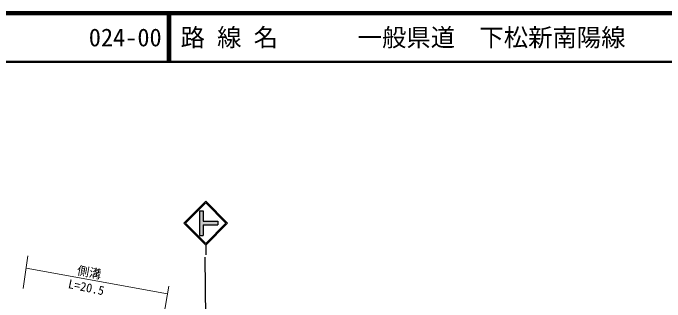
# Model space of a CAD drawing. Units: millimetres at full size, sheet at 1:1000; details may follow other scales. Extents: x 40000 to 680000, y 20000 to 380000.
# Drawn here: x 145966 to 279833, y 320746 to 380000 of the extents above; entities that cross this region are included whole.
import ezdxf
from ezdxf.enums import TextEntityAlignment as Align

# ---------------------------------------------------------------- set-up
doc = ezdxf.new("R2010")
doc.units = ezdxf.units.MM
doc.header["$LTSCALE"] = 1000
for name, color, linetype, lineweight in [('M-STR-HTXT', 7, 'Continuous', 13), ('M-STR-STRC', 7, 'Continuous', 25), ('M-TTL', 2, 'Continuous', 140), ('M-TTL-LINE', 7, 'Continuous', 50)]:
    doc.layers.add(name, color=color, linetype=linetype, lineweight=lineweight)
doc.layers.add('M-TTL-TXT', color=7, linetype='Continuous')
doc.styles.add('ＭＳ ゴシック', font='')
doc.styles.get('ＭＳ ゴシック').set_extended_font_data('MS Gothic')

msp = doc.modelspace()

# ---------------------------------------------------------------- hatches: boundary and pattern name
at = {"layer": 'M-STR-STRC'}
msp.add_hatch(color=256, dxfattribs=at).paths.add_polyline_path([(184272, 339409), (185022, 339409), (185022, 337284), (188022, 337284), (188022, 336534), (185022, 336534), (185022, 334409), (184272, 334409)])

# ---------------------------------------------------------------- linework, layer by layer
at = {"layer": 'M-STR-HTXT'}
for p, q in [((148993, 330214), (148054, 323508)), ((177707, 322382), (148634, 327656)), ((176815, 317326), (177985, 323959))]:
    msp.add_line(p, q, dxfattribs=at)
at = {"layer": 'M-STR-STRC'}
for p, q in [((181022, 336910), (185522, 341410)), ((190023, 336909), (185522, 341410)), ((181376, 336910), (185522, 341056)), ((189669, 336909), (185522, 341056)), ((184272, 339409), (184272, 334409)), ((184272, 339409), (185022, 339409)), ((185022, 339409), (185022, 337284)), ((181022, 336910), (185522, 332409)), ((181376, 336910), (185522, 332763)), ((185022, 337284), (188022, 337284)), ((185022, 336534), (188022, 336534)), ((185022, 336534), (185022, 334409)), ((185522, 332763), (189669, 336909)), ((185523, 332409), (190023, 336909)), ((188022, 337284), (188022, 336534)), ((184272, 334409), (185022, 334409)), ((185522, 332409), (185522, 330409)), ((185911, 293105), (185418, 329914))]:
    msp.add_line(p, q, dxfattribs=at)
at = {"layer": 'M-TTL'}
msp.add_line((680000, 380000), (40000, 380000), dxfattribs=at)
at = {"layer": 'M-TTL-LINE'}
for p, q in [((177750, 380000), (177750, 370000)), ((178250, 380000), (178250, 370000)), ((40000, 370000), (680000, 370000))]:
    msp.add_line(p, q, dxfattribs=at)

# ---------------------------------------------------------------- texts
at = {"layer": 'M-STR-HTXT', "style": 'ＭＳ ゴシック'}
for s, rotation, p in [('側溝', 349.429, (158882, 325852)), ('L=20.5', 348.209, (157044, 323085))]:
    msp.add_text(s, height=1833, rotation=rotation, dxfattribs=at).set_placement(p, align=Align.BOTTOM_LEFT)
at = {"layer": 'M-TTL-TXT', "style": 'ＭＳ ゴシック'}
for s, p in [('024-00', (161521, 375000)), ('路 線 名', (180380, 375000)), ('一般県道\u3000下松新南陽線', (216734, 375000))]:
    msp.add_text(s, height=3666, dxfattribs=at).set_placement(p, align=Align.MIDDLE_LEFT)

doc.saveas('drawing.dxf')
